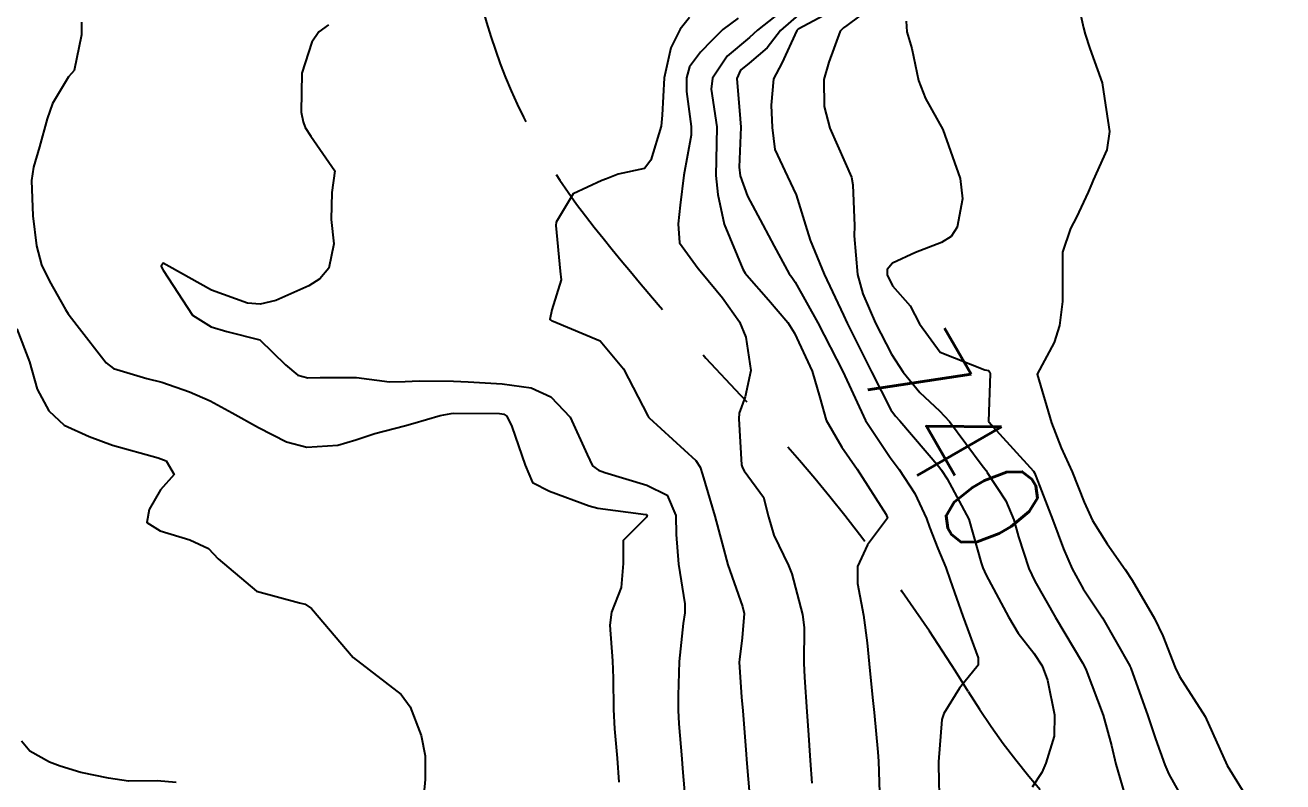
# Model space of a CAD drawing. Header units: metres. Extents: x 298520 to 308411, y 7433745 to 7450750.
# Drawn here: x 303410.1 to 303461.8, y 7440462.9 to 7440494 of the extents above; entities that cross this region are included whole.
import ezdxf
from ezdxf.enums import TextEntityAlignment as Align

# ---------------------------------------------------------------- set-up
doc = ezdxf.new("R2010")
doc.units = ezdxf.units.M
doc.header["$LTSCALE"] = 10
doc.linetypes.add('DASHED', pattern=[0.75, 0.5, -0.25])
for name, color, linetype in [('Cotas', 45, 'Continuous'), ('Curvas de Nivel 1m', 11, 'Continuous'), ('Curvas de Nivel 5m', 15, 'Continuous'), ('Vias Secundárias', 230, 'DASHED')]:
    doc.layers.add(name, color=color, linetype=linetype)
doc.styles.add('Style-STANDARD', font='STANDARD.shx')

msp = doc.modelspace()

# ---------------------------------------------------------------- linework, layer by layer
at = {"layer": 'Curvas de Nivel 1m', "flags": 128}
for points, elevation in [([(303453.216, 7440495.667), (303453.605, 7440493.923), (303453.673, 7440493.662), (303453.854, 7440493.066), (303454.361, 7440491.655), (303454.465, 7440491.015), (303454.663, 7440489.651), (303454.553, 7440488.905), (303453.995, 7440487.658), (303453.939, 7440487.51), (303453.785, 7440487.158), (303453.309, 7440486.125), (303453.067, 7440485.667), (303452.733, 7440484.691), (303452.73, 7440483.67), (303452.733, 7440482.665), (303452.612, 7440481.671), (303452.396, 7440480.983), (303451.693, 7440479.68), (303452.286, 7440477.674), (303452.683, 7440476.644), (303453.13, 7440475.665), (303453.63, 7440474.415), (303453.964, 7440473.657), (303454.566, 7440472.698), (303455.307, 7440471.643), (303455.596, 7440471.208), (303456.526, 7440469.626), (303456.867, 7440468.922), (303457.367, 7440467.613), (303457.547, 7440467.243), (303458.6, 7440465.599), (303459.503, 7440463.59), (303460.748, 7440461.577)], 738), ([(303441.876, 7440495.158), (303440.184, 7440493.825), (303440.024, 7440493.664), (303439.858, 7440493.515), (303438.939, 7440492.746), (303438.332, 7440491.845), (303438.28, 7440491.394), (303438.508, 7440489.843), (303438.507, 7440489.142), (303438.479, 7440487.843), (303438.559, 7440487.064), (303438.819, 7440485.839), (303439.583, 7440483.993), (303439.679, 7440483.831), (303439.742, 7440483.751), (303440.642, 7440482.726), (303441.432, 7440481.804), (303441.716, 7440481.368), (303442.441, 7440479.793), (303442.753, 7440478.718), (303443.007, 7440477.787), (303443.656, 7440476.669), (303444.293, 7440475.773), (303445.482, 7440473.904), (303445.533, 7440473.761), (303444.717, 7440472.664), (303444.305, 7440471.773), (303444.298, 7440471.067), (303444.555, 7440469.77), (303444.7, 7440468.63), (303444.775, 7440467.768), (303444.92, 7440466.378), (303444.981, 7440465.765), (303445.141, 7440464.129), (303445.165, 7440463.763), (303445.217, 7440462.031)], 743), ([(303441.869, 7440494.453), (303441.131, 7440493.811), (303440.579, 7440493.092), (303439.842, 7440492.457), (303439.494, 7440492.178), (303439.34, 7440491.835), (303439.473, 7440490.177), (303439.497, 7440489.833), (303439.436, 7440488.194), (303439.47, 7440487.833), (303439.78, 7440486.996), (303440.413, 7440485.82), (303440.877, 7440484.936), (303441.495, 7440483.804), (303441.599, 7440483.66), (303441.74, 7440483.465), (303442.675, 7440481.79), (303443.693, 7440479.78), (303444.626, 7440477.77), (303445.65, 7440476.247), (303446.022, 7440475.754), (303446.655, 7440474.767), (303447.143, 7440473.737), (303447.267, 7440473.383), (303447.611, 7440472.507), (303447.93, 7440471.727), (303448.111, 7440471.209), (303448.635, 7440469.719), (303449.259, 7440468.009), (303449.266, 7440467.713), (303448.491, 7440466.768), (303447.851, 7440465.727), (303447.777, 7440465.471), (303447.634, 7440463.729), (303447.629, 7440463.601), (303447.679, 7440461.728)], 742), ([(303443.123, 7440494.535), (303441.863, 7440493.855), (303441.806, 7440493.801), (303441.192, 7440492.461), (303440.849, 7440491.815), (303440.745, 7440490.739), (303440.794, 7440489.815), (303440.904, 7440488.913), (303441.423, 7440487.806), (303441.782, 7440487.056), (303442.165, 7440485.796), (303442.361, 7440485.189), (303442.934, 7440483.788), (303443.726, 7440482.108), (303443.878, 7440481.778), (303444.03, 7440481.465), (303444.873, 7440479.768), (303445.677, 7440478.206), (303445.861, 7440477.944), (303446.037, 7440477.755), (303447.645, 7440475.873), (303447.752, 7440475.729), (303447.99, 7440475.376), (303448.878, 7440473.717), (303449.393, 7440471.924), (303449.462, 7440471.711), (303449.598, 7440471.414), (303450.513, 7440469.696), (303450.909, 7440469.032), (303451.558, 7440468.197), (303451.9, 7440467.677), (303452.123, 7440467.095), (303452.405, 7440465.671), (303452.395, 7440464.791), (303452.049, 7440463.675), (303451.88, 7440463.296), (303451.493, 7440462.699)], 741), ([(303412.373, 7440494.155), (303412.38, 7440493.632), (303412.074, 7440492.158), (303411.968, 7440492.032), (303411.839, 7440491.901), (303411.188, 7440490.804), (303410.969, 7440490.173), (303410.646, 7440489.022), (303410.401, 7440488.181), (303410.326, 7440487.64), (303410.373, 7440486.181), (303410.526, 7440484.954), (303410.735, 7440484.175), (303411.065, 7440483.499), (303411.725, 7440482.329), (303411.829, 7440482.159), (303412.196, 7440481.674), (303413.394, 7440480.143), (303413.691, 7440479.91), (303415.067, 7440479.5), (303415.685, 7440479.343), (303416.826, 7440478.954), (303417.678, 7440478.574), (303418.583, 7440478.081), (303419.664, 7440477.476), (303420.809, 7440476.899), (303421.652, 7440476.669), (303422.918, 7440476.763), (303423.657, 7440476.974), (303424.441, 7440477.232), (303425.666, 7440477.554), (303426.005, 7440477.65), (303427.13, 7440477.975), (303427.586, 7440478.059), (303427.674, 7440478.066), (303429.572, 7440478.053), (303429.674, 7440478.049), (303429.758, 7440478.033), (303429.876, 7440477.947), (303430.086, 7440477.524), (303430.633, 7440475.935), (303430.932, 7440475.227), (303431.632, 7440474.864), (303433.264, 7440474.267), (303433.626, 7440474.16), (303435.595, 7440473.908), (303435.623, 7440473.905), (303435.64, 7440473.896), (303435.644, 7440473.88), (303435.622, 7440473.79), (303434.664, 7440472.838), (303434.667, 7440471.889), (303434.579, 7440470.899), (303434.187, 7440469.894), (303434.109, 7440469.353), (303434.226, 7440467.893), (303434.254, 7440467.182), (303434.265, 7440465.893), (303434.31, 7440465.097), (303434.41, 7440463.891), (303434.49, 7440462.893)], 747), ([(303422.545, 7440494.033), (303422.145, 7440493.752), (303421.856, 7440493.324), (303421.449, 7440492.046), (303421.411, 7440490.454), (303421.503, 7440490.045), (303421.581, 7440489.814), (303421.807, 7440489.463), (303422.795, 7440488.03), (303422.671, 7440487.14), (303422.653, 7440486.031), (303422.753, 7440485.03), (303422.553, 7440484.032), (303422.183, 7440483.591), (303421.736, 7440483.305), (303420.377, 7440482.708), (303419.728, 7440482.549), (303419.206, 7440482.597), (303417.733, 7440483.128), (303415.983, 7440484.108), (303415.744, 7440484.235), (303415.649, 7440484.111), (303415.681, 7440484.049), (303415.741, 7440483.954), (303416.943, 7440482.098), (303417.716, 7440481.621), (303418.362, 7440481.435), (303419.708, 7440481.087), (303420.765, 7440480.054), (303421.279, 7440479.636), (303421.688, 7440479.52), (303422.19, 7440479.533), (303423.688, 7440479.54), (303425.052, 7440479.365), (303425.687, 7440479.371), (303426.263, 7440479.408), (303427.687, 7440479.389), (303428.29, 7440479.361), (303429.686, 7440479.282), (303430.87, 7440479.118), (303431.681, 7440478.742), (303432.48, 7440477.912), (303433.182, 7440476.372), (303433.401, 7440475.902), (303433.641, 7440475.725), (303433.91, 7440475.628), (303435.635, 7440475.108), (303436.465, 7440474.701), (303436.824, 7440473.862), (303436.836, 7440473.083), (303436.936, 7440471.86), (303437.196, 7440470.238), (303437.2, 7440469.856), (303437.136, 7440469.424), (303436.965, 7440467.859), (303436.922, 7440466.469), (303436.926, 7440465.859), (303436.957, 7440465.298), (303437.078, 7440463.856), (303437.108, 7440463.464), (303437.241, 7440461.854)], 746), ([(303439.394, 7440494.308), (303438.762, 7440493.841), (303438.305, 7440493.397), (303437.849, 7440492.912), (303437.386, 7440492.309), (303437.26, 7440491.856), (303437.271, 7440491.302), (303437.464, 7440489.855), (303437.454, 7440489.5), (303437.157, 7440487.86), (303437.013, 7440486.623), (303436.918, 7440485.863), (303436.974, 7440485.08), (303437.745, 7440484.019), (303437.899, 7440483.848), (303438.751, 7440482.821), (303439.451, 7440481.833), (303439.713, 7440481.198), (303439.914, 7440479.827), (303439.682, 7440478.737), (303439.435, 7440478.073), (303439.42, 7440477.833), (303439.533, 7440475.943), (303439.566, 7440475.831), (303439.642, 7440475.701), (303440.43, 7440474.617), (303440.636, 7440473.815), (303440.857, 7440473.053), (303441.468, 7440471.802), (303441.598, 7440471.468), (303442.039, 7440469.795), (303442.107, 7440469.255), (303442.099, 7440467.795), (303442.119, 7440467.219), (303442.221, 7440465.793), (303442.276, 7440465.032), (303442.359, 7440463.791), (303442.423, 7440462.861)], 744), ([(303446.3, 7440494.186), (303446.331, 7440493.753), (303446.531, 7440493.072), (303446.817, 7440491.745), (303447.098, 7440491.013), (303447.813, 7440489.73), (303448.53, 7440487.723), (303448.616, 7440486.886), (303448.401, 7440485.724), (303448.153, 7440485.332), (303447.757, 7440485.091), (303446.681, 7440484.675), (303445.748, 7440484.241), (303445.525, 7440483.982), (303445.525, 7440483.762), (303445.738, 7440483.306), (303446.465, 7440482.484), (303446.854, 7440481.743), (303447.706, 7440480.583), (303449.546, 7440479.86), (303449.694, 7440479.823), (303449.747, 7440479.763), (303449.756, 7440479.709), (303449.693, 7440477.73), (303449.703, 7440477.71), (303450.001, 7440477.372), (303451.536, 7440475.682), (303451.581, 7440475.62), (303451.641, 7440475.478), (303452.331, 7440473.673), (303452.78, 7440472.499), (303453.127, 7440471.665), (303453.591, 7440470.853), (303454.381, 7440469.652), (303455.507, 7440467.686), (303455.531, 7440467.64), (303455.552, 7440467.592), (303456.249, 7440465.629), (303456.565, 7440464.676), (303456.941, 7440463.618), (303457.108, 7440463.225), (303457.492, 7440462.547)], 739), ([(303409.713, 7440481.546), (303410.237, 7440480.182), (303410.56, 7440479.055), (303411.038, 7440478.17), (303411.664, 7440477.58), (303412.7, 7440477.107), (303413.652, 7440476.756), (303415.527, 7440476.229), (303415.644, 7440476.199), (303415.864, 7440476.108), (303416.185, 7440475.557), (303415.631, 7440474.924), (303415.164, 7440474.117), (303415.069, 7440473.57), (303415.614, 7440473.229), (303416.839, 7440472.869), (303417.607, 7440472.511), (303418.004, 7440472.086), (303419.583, 7440470.755), (303421.34, 7440470.28), (303421.576, 7440470.222), (303421.838, 7440470.037), (303423.553, 7440468.02), (303425.531, 7440466.508), (303425.9, 7440465.994), (303426.348, 7440464.824), (303426.51, 7440463.985), (303426.511, 7440463.003), (303426.424, 7440461.986)], 748), ([(303416.27, 7440462.888), (303415.491, 7440462.958), (303414.31, 7440462.947), (303413.492, 7440463.068), (303412.35, 7440463.296), (303411.497, 7440463.552), (303411.056, 7440463.724), (303410.258, 7440464.179), (303409.905, 7440464.582)], 748)]:
    msp.add_lwpolyline(points, dxfattribs=dict(at, elevation=elevation))
at = {"layer": 'Curvas de Nivel 5m', "flags": 128}
for points, elevation in [([(303444.875, 7440494.768), (303443.865, 7440494.006), (303443.723, 7440493.923), (303443.585, 7440493.783), (303443.127, 7440492.504), (303442.914, 7440491.789), (303442.932, 7440490.679), (303443.167, 7440489.786), (303443.799, 7440488.362), (303444.059, 7440487.777), (303444.109, 7440487.456), (303444.18, 7440485.776), (303444.171, 7440485.364), (303444.298, 7440483.774), (303444.524, 7440482.984), (303445.042, 7440481.767), (303445.704, 7440480.492), (303446.183, 7440479.753), (303446.871, 7440478.928), (303447.677, 7440478.166), (303448.087, 7440477.726), (303449.435, 7440475.924), (303449.589, 7440475.711), (303449.642, 7440475.629), (303450.399, 7440474.467), (303450.729, 7440473.693), (303450.919, 7440472.993), (303451.344, 7440471.684), (303451.595, 7440471.16), (303452.452, 7440469.671), (303453.554, 7440467.812), (303453.64, 7440467.659), (303453.709, 7440467.5), (303454.404, 7440465.651), (303454.744, 7440464.414), (303454.922, 7440463.646), (303455.484, 7440461.766)], 740), ([(303437.386, 7440494.337), (303437.005, 7440493.859), (303436.621, 7440493.093), (303436.352, 7440491.865), (303436.272, 7440490.328), (303436.23, 7440489.874), (303435.799, 7440488.478), (303435.542, 7440488.136), (303434.451, 7440487.893), (303433.98, 7440487.708), (303433.789, 7440487.644), (303432.608, 7440487.084), (303431.899, 7440485.919), (303431.889, 7440485.792), (303432.075, 7440483.917), (303432.108, 7440483.548), (303431.727, 7440482.326), (303431.646, 7440481.921), (303431.722, 7440481.875), (303431.783, 7440481.859), (303433.71, 7440481.045), (303434.68, 7440479.89), (303435.674, 7440477.96), (303435.7, 7440477.907), (303435.725, 7440477.879), (303437.647, 7440476.12), (303437.823, 7440475.848), (303437.93, 7440475.557), (303438.439, 7440473.842), (303438.732, 7440472.718), (303438.971, 7440471.836), (303439.577, 7440470.116), (303439.633, 7440469.829), (303439.563, 7440468.839), (303439.441, 7440467.944), (303439.438, 7440467.831), (303439.531, 7440466.393), (303439.578, 7440465.829), (303439.725, 7440464.046), (303439.74, 7440463.826), (303439.872, 7440462.21)], 745)]:
    msp.add_lwpolyline(points, dxfattribs=dict(at, elevation=elevation))
at = {"layer": 'Vias Secundárias'}
msp.add_lwpolyline([(303483.562, 7440413.089), (303480.767, 7440414.79, -0.253738), (303474.616, 7440425.362, 0.106302), (303471.482, 7440438.073, 0.008806), (303466.335, 7440448.176, 0.126816), (303458.352, 7440456.899, -0.11051), (303448.858, 7440466.627, 0.05216), (303439.273, 7440479.046, -0.024892), (303433.109, 7440486.191, -0.101015), (303428.877, 7440494.718, 0.056176), (303418.961, 7440520.167, 0.178124), (303412.666, 7440525.85, 0.024236), (303406.338, 7440528.042, 33.307074)], format="xyb", dxfattribs=at)

# ---------------------------------------------------------------- texts
at = {"layer": 'Cotas', "style": 'Style-STANDARD'}
msp.add_text('740', height=4, rotation=300.054, dxfattribs=at).set_placement((303448.259, 7440476.92, 740), align=Align.MIDDLE_CENTER)

doc.saveas('drawing.dxf')
